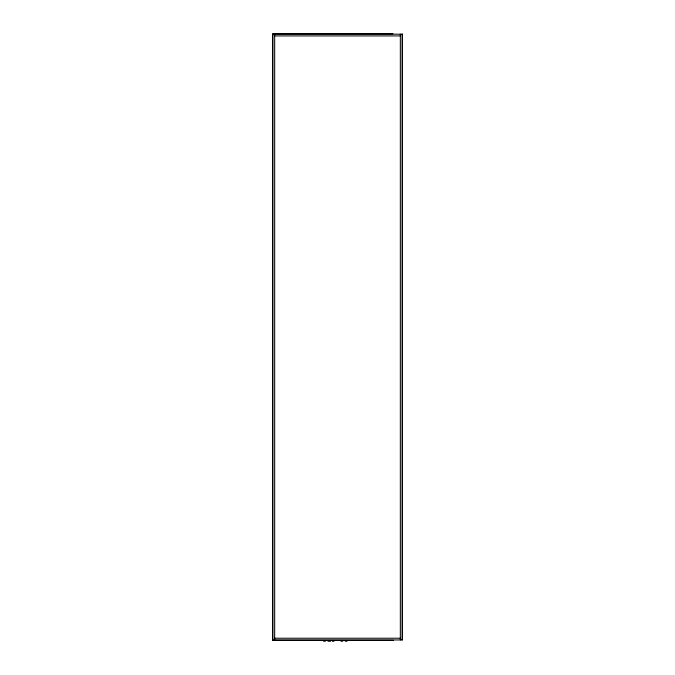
<?xml version="1.0" encoding="UTF-8"?>
<svg xmlns="http://www.w3.org/2000/svg" width="675" height="675" viewBox="0 0 675 675"><rect width="100%" height="100%" fill="white"/><g stroke="black" fill="none" stroke-linecap="round" stroke-linejoin="round"><path stroke-width="1.01" d="M392.96 33.75L272.506 33.75L272.506 640.381L393.398 640.381M274.666 35.918L400.334 35.918M274.666 638.221L400.334 638.221M323.637 641.25L325.367 641.25M327.966 641.25L330.564 641.25M332.302 641.25L334.032 641.25M340.968 641.25L342.698 641.25M345.296 641.25L347.034 641.25M402.064 34.18L402.064 639.951M400.334 34.18L400.334 639.951M274.666 34.18L274.666 639.951M402.494 34.18L272.936 34.18L272.936 639.951L402.494 639.951L402.494 34.18"/></g></svg>
